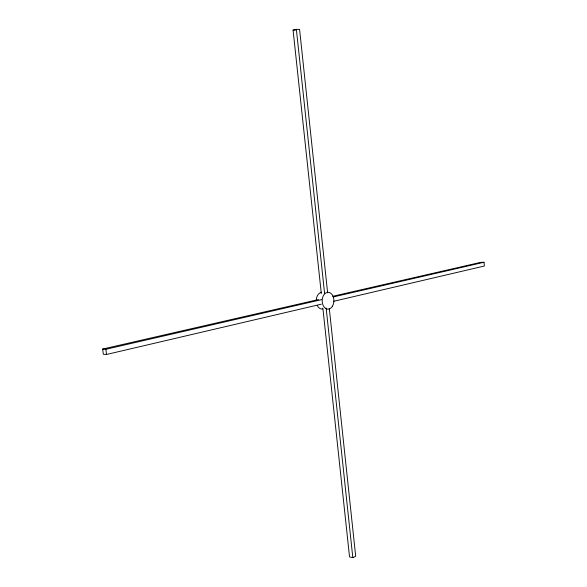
<?xml version="1.0" encoding="UTF-8"?>
<svg xmlns="http://www.w3.org/2000/svg" width="587" height="587" viewBox="0 0 587 587"><rect width="100%" height="100%" fill="white"/><g stroke="black" fill="none" stroke-linecap="round" stroke-linejoin="round"><path stroke-width="0.88" d="M322.872 308.087L349.536 556.909L352.816 557.65L355.693 556.278L329.285 308.336M318.484 299.561L102.652 349.067L103.327 354.247L106.533 354.475L321.28 304.198M333.761 301.278L484.348 266.021L484.018 262.272L480.812 262.33L332.756 296.288M102.652 349.067L105.851 349.28L321.691 299.619M333.284 296.949L484.018 262.272M321.309 293.507L293.074 30.098L296.376 29.35L299.583 29.394L327.634 292.84M293.074 30.098L295.481 30.135M105.851 349.28L106.533 354.475M296.376 29.35L324.596 293.5M326.152 308.072L352.816 557.65M322.542 309.026A8.401 5.87 -89.3 0 1 317.229 305.46M316.202 300.617A8.401 5.87 -89.3 0 1 321.669 292.275M332.462 306.216A8.445 5.87 -89.3 0 0 329.16 292.421A8.445 5.87 -89.3 0 0 322.483 303.53A8.445 5.87 -89.3 0 0 332.462 306.216"/></g></svg>
